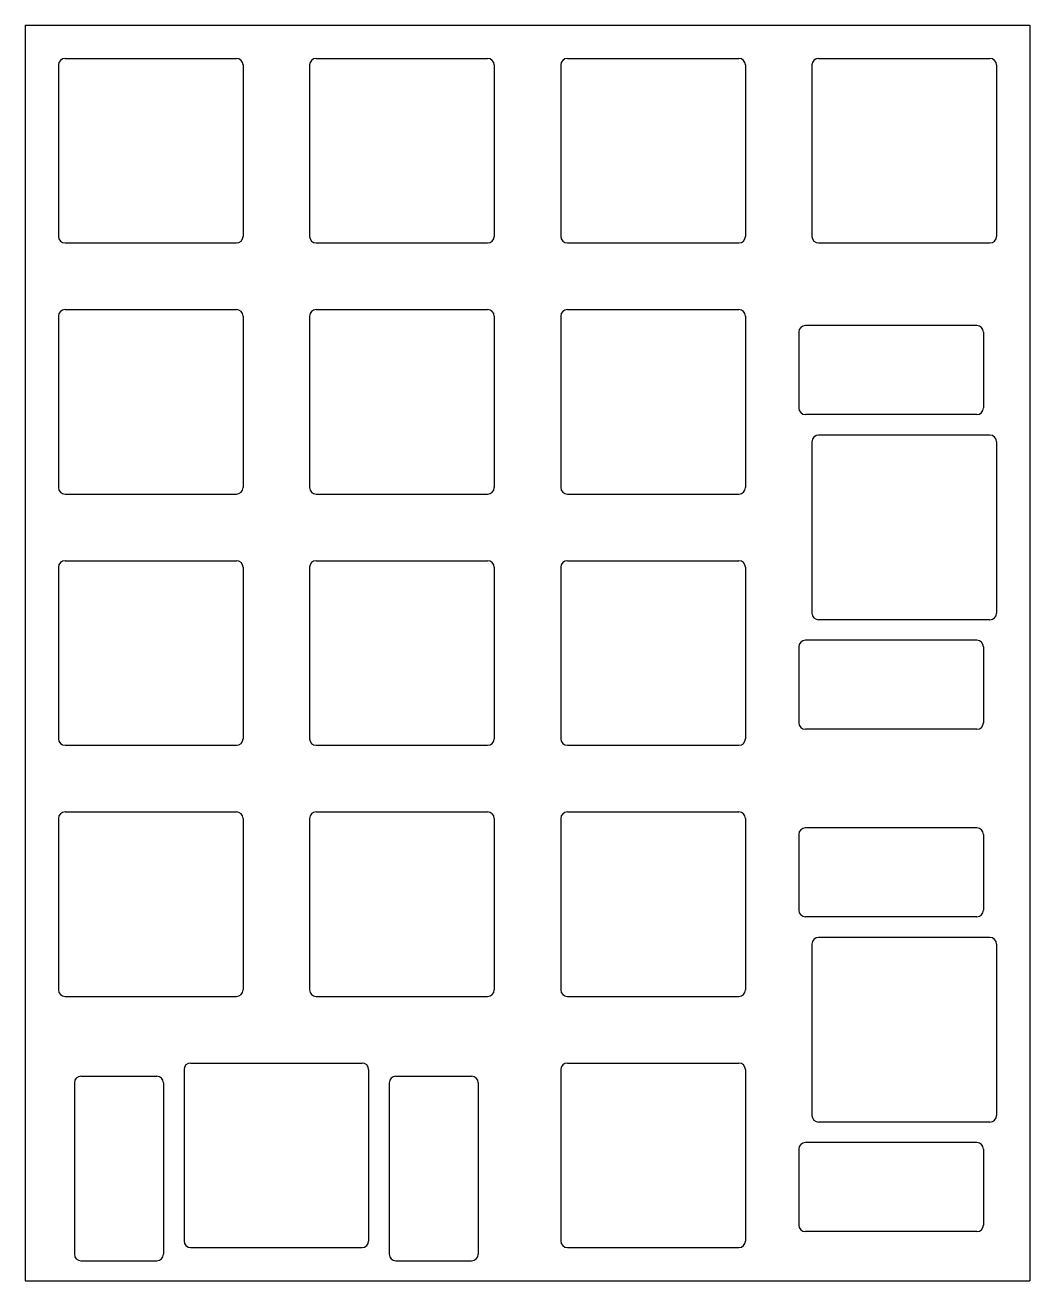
# Model space of a CAD drawing. Header units: millimetres. Extents: x 0 to 76.2, y -95.2 to 0.
import ezdxf

# ---------------------------------------------------------------- set-up
doc = ezdxf.new("R2010")
doc.units = ezdxf.units.MM

msp = doc.modelspace()

# ---------------------------------------------------------------- linework, layer by layer
for p, q in [((0, 0), (76.2, 0)), ((0, 0), (0, -95.25)), ((76.2, 0), (76.2, -95.25)), ((3.025, -2.525), (16.025, -2.525)), ((22.075, -2.525), (35.075, -2.525)), ((41.125, -2.525), (54.125, -2.525)), ((60.175, -2.525), (73.175, -2.525)), ((2.525, -3.025), (2.525, -16.025)), ((16.525, -3.025), (16.525, -16.025)), ((21.575, -3.025), (21.575, -16.025)), ((35.575, -3.025), (35.575, -16.025)), ((40.625, -3.025), (40.625, -16.025)), ((54.625, -3.025), (54.625, -16.025)), ((59.675, -3.025), (59.675, -16.025)), ((73.675, -3.025), (73.675, -16.025)), ((3.025, -16.525), (16.025, -16.525)), ((22.075, -16.525), (35.075, -16.525)), ((41.125, -16.525), (54.125, -16.525)), ((60.175, -16.525), (73.175, -16.525)), ((3.025, -21.575), (16.025, -21.575)), ((22.075, -21.575), (35.075, -21.575)), ((41.125, -21.575), (54.125, -21.575)), ((2.525, -22.075), (2.525, -35.075)), ((16.525, -22.075), (16.525, -35.075)), ((21.575, -22.075), (21.575, -35.075)), ((35.575, -22.075), (35.575, -35.075)), ((40.625, -22.075), (40.625, -35.075)), ((54.625, -22.075), (54.625, -35.075)), ((72.175, -22.787), (59.175, -22.787)), ((58.675, -23.287), (58.675, -29.037)), ((72.675, -23.287), (72.675, -29.037)), ((72.175, -29.537), (59.175, -29.537)), ((73.175, -31.1), (60.175, -31.1)), ((59.675, -31.6), (59.675, -44.6)), ((73.675, -31.6), (73.675, -44.6)), ((3.025, -35.575), (16.025, -35.575)), ((22.075, -35.575), (35.075, -35.575)), ((41.125, -35.575), (54.125, -35.575)), ((3.025, -40.625), (16.025, -40.625)), ((22.075, -40.625), (35.075, -40.625)), ((41.125, -40.625), (54.125, -40.625)), ((2.525, -41.125), (2.525, -54.125)), ((16.525, -41.125), (16.525, -54.125)), ((21.575, -41.125), (21.575, -54.125)), ((35.575, -41.125), (35.575, -54.125)), ((40.625, -41.125), (40.625, -54.125)), ((54.625, -41.125), (54.625, -54.125)), ((73.175, -45.1), (60.175, -45.1)), ((72.175, -46.663), (59.175, -46.663)), ((58.675, -47.163), (58.675, -52.913)), ((72.675, -47.163), (72.675, -52.913)), ((72.175, -53.413), (59.175, -53.413)), ((3.025, -54.625), (16.025, -54.625)), ((22.075, -54.625), (35.075, -54.625)), ((41.125, -54.625), (54.125, -54.625)), ((3.025, -59.675), (16.025, -59.675)), ((22.075, -59.675), (35.075, -59.675)), ((41.125, -59.675), (54.125, -59.675)), ((2.525, -60.175), (2.525, -73.175)), ((16.525, -60.175), (16.525, -73.175)), ((21.575, -60.175), (21.575, -73.175)), ((35.575, -60.175), (35.575, -73.175)), ((40.625, -60.175), (40.625, -73.175)), ((54.625, -60.175), (54.625, -73.175)), ((72.175, -60.887), (59.175, -60.887)), ((58.675, -61.387), (58.675, -67.137)), ((72.675, -61.387), (72.675, -67.137)), ((72.175, -67.637), (59.175, -67.637)), ((73.175, -69.2), (60.175, -69.2)), ((59.675, -69.7), (59.675, -82.7)), ((73.675, -69.7), (73.675, -82.7)), ((3.025, -73.675), (16.025, -73.675)), ((22.075, -73.675), (35.075, -73.675)), ((41.125, -73.675), (54.125, -73.675)), ((12.55, -78.725), (25.55, -78.725)), ((41.125, -78.725), (54.125, -78.725)), ((4.237, -79.725), (9.987, -79.725)), ((12.05, -79.225), (12.05, -92.225)), ((26.05, -79.225), (26.05, -92.225)), ((28.113, -79.725), (33.863, -79.725)), ((40.625, -79.225), (40.625, -92.225)), ((54.625, -79.225), (54.625, -92.225)), ((3.737, -80.225), (3.737, -93.225)), ((10.487, -80.225), (10.487, -93.225)), ((27.613, -80.225), (27.613, -93.225)), ((34.363, -80.225), (34.363, -93.225)), ((73.175, -83.2), (60.175, -83.2)), ((72.175, -84.763), (59.175, -84.763)), ((58.675, -85.263), (58.675, -91.013)), ((72.675, -85.263), (72.675, -91.013)), ((72.175, -91.513), (59.175, -91.513)), ((12.55, -92.725), (25.55, -92.725)), ((41.125, -92.725), (54.125, -92.725)), ((4.237, -93.725), (9.987, -93.725)), ((28.113, -93.725), (33.863, -93.725)), ((0, -95.25), (76.2, -95.25))]:
    msp.add_line(p, q)
for centre, start, end in [((3.025, -3.025), 90, 180), ((16.025, -3.025), 0, 90), ((22.075, -3.025), 90, 180), ((35.075, -3.025), 0, 90), ((41.125, -3.025), 90, 180), ((54.125, -3.025), 0, 90), ((60.175, -3.025), 90, 180), ((73.175, -3.025), 0, 90), ((3.025, -16.025), 180, 270), ((16.025, -16.025), 270, 360), ((22.075, -16.025), 180, 270), ((35.075, -16.025), 270, 360), ((41.125, -16.025), 180, 270), ((54.125, -16.025), 270, 360), ((60.175, -16.025), 180, 270), ((73.175, -16.025), 270, 360), ((3.025, -22.075), 90, 180), ((16.025, -22.075), 0, 90), ((22.075, -22.075), 90, 180), ((35.075, -22.075), 0, 90), ((41.125, -22.075), 90, 180), ((54.125, -22.075), 0, 90), ((59.175, -23.287), 90, 180), ((72.175, -23.287), 0, 90), ((59.175, -29.037), 180, 270), ((72.175, -29.037), -90, 0), ((60.175, -31.6), 90, 180), ((73.175, -31.6), 0, 90), ((3.025, -35.075), 180, 270), ((16.025, -35.075), 270, 360), ((22.075, -35.075), 180, 270), ((35.075, -35.075), 270, 360), ((41.125, -35.075), 180, 270), ((54.125, -35.075), 270, 360), ((3.025, -41.125), 90, 180), ((16.025, -41.125), 0, 90), ((22.075, -41.125), 90, 180), ((35.075, -41.125), 0, 90), ((41.125, -41.125), 90, 180), ((54.125, -41.125), 0, 90), ((60.175, -44.6), 180, 270), ((73.175, -44.6), -90, 0), ((59.175, -47.163), 90, 180), ((72.175, -47.163), 0, 90), ((59.175, -52.913), 180, 270), ((72.175, -52.913), -90, 0), ((3.025, -54.125), 180, 270), ((16.025, -54.125), 270, 360), ((22.075, -54.125), 180, 270), ((35.075, -54.125), 270, 360), ((41.125, -54.125), 180, 270), ((54.125, -54.125), 270, 360), ((3.025, -60.175), 90, 180), ((16.025, -60.175), 0, 90), ((22.075, -60.175), 90, 180), ((35.075, -60.175), 0, 90), ((41.125, -60.175), 90, 180), ((54.125, -60.175), 0, 90), ((59.175, -61.387), 90, 180), ((72.175, -61.387), 0, 90), ((59.175, -67.137), 180, 270), ((72.175, -67.137), -90, 0), ((60.175, -69.7), 90, 180), ((73.175, -69.7), 0, 90), ((3.025, -73.175), 180, 270), ((16.025, -73.175), 270, 360), ((22.075, -73.175), 180, 270), ((35.075, -73.175), 270, 360), ((41.125, -73.175), 180, 270), ((54.125, -73.175), 270, 360), ((12.55, -79.225), 90, 180), ((25.55, -79.225), 0, 90), ((41.125, -79.225), 90, 180), ((54.125, -79.225), 0, 90), ((4.237, -80.225), 90, 180), ((9.987, -80.225), 0, 90), ((28.113, -80.225), 90, 180), ((33.863, -80.225), 0, 90), ((60.175, -82.7), 180, 270), ((73.175, -82.7), -90, 0), ((59.175, -85.263), 90, 180), ((72.175, -85.263), 0, 90), ((59.175, -91.013), 180, 270), ((72.175, -91.013), -90, 0), ((12.55, -92.225), 180, 270), ((25.55, -92.225), 270, 360), ((41.125, -92.225), 180, 270), ((54.125, -92.225), 270, 360), ((4.237, -93.225), 180, 270), ((9.987, -93.225), 270, 360), ((28.113, -93.225), 180, 270), ((33.863, -93.225), 270, 360)]:
    msp.add_arc(centre, 0.5, start, end)

doc.saveas('drawing.dxf')
